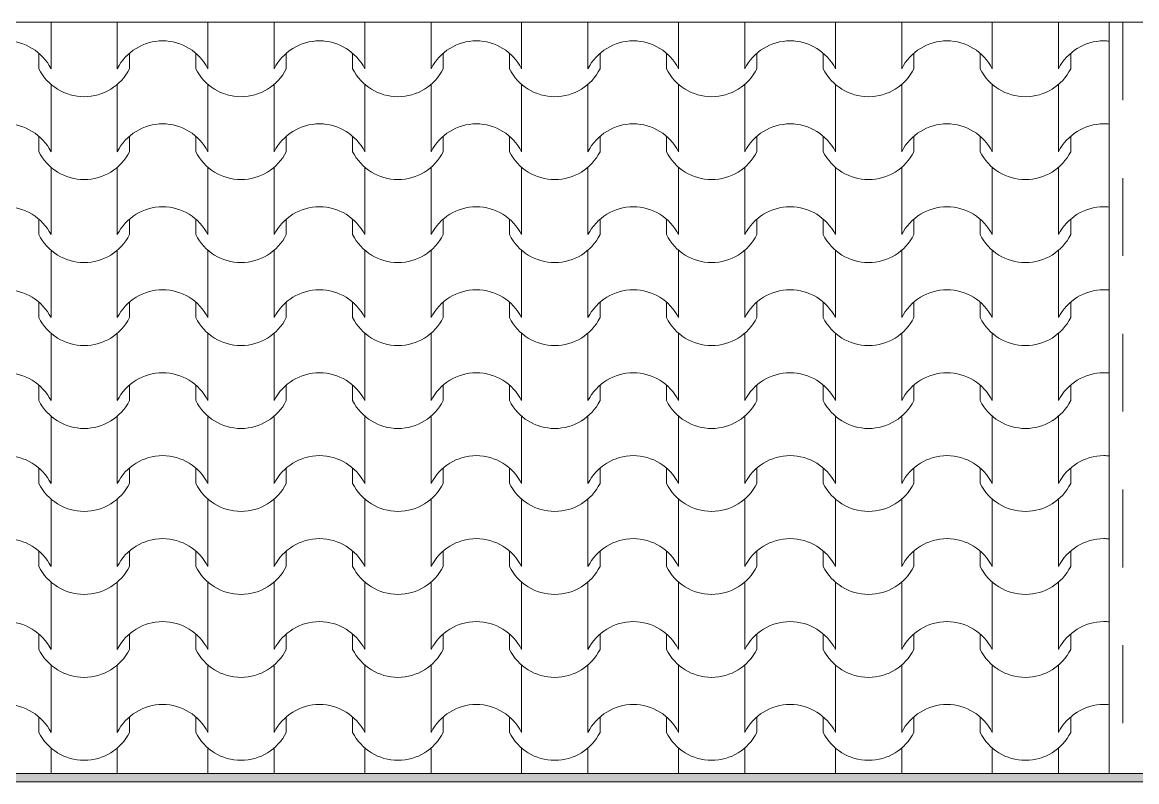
# Model space of a CAD drawing. Header units: feet. Extents: x 2791058 to 2855058, y -67651 to -18651.
# Drawn here: x 2808616 to 2810637, y -46402 to -45025 of the extents above; entities that cross this region are included whole.
import ezdxf

# ---------------------------------------------------------------- set-up
doc = ezdxf.new("R2010")
doc.units = ezdxf.units.FT
doc.header["$MEASUREMENT"] = 0
doc.linetypes.add('Dashed', pattern=[282.222223, 141.111112, -141.111112])
doc.layers.add('Shell - Roof_Pen_No__21', color=7, linetype='Continuous', lineweight=0)
doc.layers.add('Structural - Bearing_Pen_No__1', color=7, linetype='Continuous', lineweight=0)
doc.layers.add('Structural - Bearing_Pen_No__61', color=7, linetype='Continuous', lineweight=0, true_color=0x6a6a6a)
doc.layers.add('Structural - Bearing_Pen_No__62', color=7, linetype='Continuous', lineweight=0, true_color=0xaaaaaa)

# ---------------------------------------------------------------- blocks, each defined once
blk = doc.blocks.new('*X14', base_point=(2247653.8, -76425))
at = {"layer": 'Structural - Bearing_Pen_No__62', "color": 253, "linetype": 'Continuous', "lineweight": 0, "true_color": 0xaaaaaa}
for p, q in [((2808667.8, -45025.3), (2808667.8, -45048.5)), ((2808788, -45025.3), (2808788, -45048.5)), ((2808952.3, -45025.3), (2808952.3, -45048.5)), ((2809072.5, -45025.3), (2809072.5, -45048.5)), ((2809236.7, -45025.3), (2809236.7, -45048.5)), ((2809357, -45025.3), (2809357, -45048.5)), ((2809521.2, -45025.3), (2809521.2, -45048.5)), ((2809641.5, -45025.3), (2809641.5, -45048.5)), ((2809805.7, -45025.3), (2809805.7, -45048.5)), ((2809925.9, -45025.3), (2809925.9, -45048.5)), ((2810090.2, -45025.3), (2810090.2, -45048.5)), ((2810210.4, -45025.3), (2810210.4, -45048.5)), ((2810374.7, -45025.3), (2810374.7, -45048.5)), ((2810494.9, -45025.3), (2810494.9, -45048.5)), ((2808667.8, -45048.5), (2808667.8, -45109.5)), ((2808788, -45048.5), (2808788, -45109.5)), ((2808952.3, -45048.5), (2808952.3, -45109.5)), ((2809072.5, -45048.5), (2809072.5, -45109.5)), ((2809236.7, -45048.5), (2809236.7, -45109.5)), ((2809357, -45048.5), (2809357, -45109.5)), ((2809521.2, -45048.5), (2809521.2, -45109.5)), ((2809641.5, -45048.5), (2809641.5, -45109.5)), ((2809805.7, -45048.5), (2809805.7, -45109.5)), ((2809925.9, -45048.5), (2809925.9, -45109.5)), ((2810090.2, -45048.5), (2810090.2, -45109.5)), ((2810210.4, -45048.5), (2810210.4, -45109.5)), ((2810374.7, -45048.5), (2810374.7, -45109.5)), ((2810494.9, -45048.5), (2810494.9, -45109.5)), ((2808645.8, -45081.4), (2808645.8, -45109.5)), ((2808810, -45081.4), (2808810, -45109.5)), ((2808930.3, -45081.4), (2808930.3, -45109.5)), ((2809094.5, -45081.4), (2809094.5, -45109.5)), ((2809214.7, -45081.4), (2809214.7, -45109.5)), ((2809379, -45081.4), (2809379, -45109.5)), ((2809499.2, -45081.4), (2809499.2, -45109.5)), ((2809663.5, -45081.4), (2809663.5, -45109.5)), ((2809783.7, -45081.4), (2809783.7, -45109.5)), ((2809947.9, -45081.4), (2809947.9, -45109.5)), ((2810068.2, -45081.4), (2810068.2, -45109.5)), ((2810232.4, -45081.4), (2810232.4, -45109.5)), ((2810352.7, -45081.4), (2810352.7, -45109.5)), ((2810516.9, -45081.4), (2810516.9, -45109.5)), ((2808667.8, -45137.9), (2808667.8, -45198.8)), ((2808788, -45137.9), (2808788, -45198.8)), ((2808952.3, -45137.9), (2808952.3, -45198.8)), ((2809072.5, -45137.9), (2809072.5, -45198.8)), ((2809236.7, -45137.9), (2809236.7, -45198.8)), ((2809357, -45137.9), (2809357, -45198.8)), ((2809521.2, -45137.9), (2809521.2, -45198.8)), ((2809641.5, -45137.9), (2809641.5, -45198.8)), ((2809805.7, -45137.9), (2809805.7, -45198.8)), ((2809925.9, -45137.9), (2809925.9, -45198.8)), ((2810090.2, -45137.9), (2810090.2, -45198.8)), ((2810210.4, -45137.9), (2810210.4, -45198.8)), ((2810374.7, -45137.9), (2810374.7, -45198.8)), ((2810494.9, -45137.9), (2810494.9, -45198.8)), ((2808667.8, -45198.8), (2808667.8, -45259.8)), ((2808788, -45198.8), (2808788, -45259.8)), ((2808952.3, -45198.8), (2808952.3, -45259.8)), ((2809072.5, -45198.8), (2809072.5, -45259.8)), ((2809236.7, -45198.8), (2809236.7, -45259.8)), ((2809357, -45198.8), (2809357, -45259.8)), ((2809521.2, -45198.8), (2809521.2, -45259.8)), ((2809641.5, -45198.8), (2809641.5, -45259.8)), ((2809805.7, -45198.8), (2809805.7, -45259.8)), ((2809925.9, -45198.8), (2809925.9, -45259.8)), ((2810090.2, -45198.8), (2810090.2, -45259.8)), ((2810210.4, -45198.8), (2810210.4, -45259.8)), ((2810374.7, -45198.8), (2810374.7, -45259.8)), ((2810494.9, -45198.8), (2810494.9, -45259.8)), ((2808645.8, -45231.8), (2808645.8, -45259.8)), ((2808810, -45231.8), (2808810, -45259.8)), ((2808930.3, -45231.8), (2808930.3, -45259.8)), ((2809094.5, -45231.8), (2809094.5, -45259.8)), ((2809214.7, -45231.8), (2809214.7, -45259.8)), ((2809379, -45231.8), (2809379, -45259.8)), ((2809499.2, -45231.8), (2809499.2, -45259.8)), ((2809663.5, -45231.8), (2809663.5, -45259.8)), ((2809783.7, -45231.8), (2809783.7, -45259.8)), ((2809947.9, -45231.8), (2809947.9, -45259.8)), ((2810068.2, -45231.8), (2810068.2, -45259.8)), ((2810232.4, -45231.8), (2810232.4, -45259.8)), ((2810352.7, -45231.8), (2810352.7, -45259.8)), ((2810516.9, -45231.8), (2810516.9, -45259.8)), ((2808667.8, -45288.2), (2808667.8, -45349.2)), ((2808788, -45288.2), (2808788, -45349.2)), ((2808952.3, -45288.2), (2808952.3, -45349.2)), ((2809072.5, -45288.2), (2809072.5, -45349.2)), ((2809236.7, -45288.2), (2809236.7, -45349.2)), ((2809357, -45288.2), (2809357, -45349.2)), ((2809521.2, -45288.2), (2809521.2, -45349.2)), ((2809641.5, -45288.2), (2809641.5, -45349.2)), ((2809805.7, -45288.2), (2809805.7, -45349.2)), ((2809925.9, -45288.2), (2809925.9, -45349.2)), ((2810090.2, -45288.2), (2810090.2, -45349.2)), ((2810210.4, -45288.2), (2810210.4, -45349.2)), ((2810374.7, -45288.2), (2810374.7, -45349.2)), ((2810494.9, -45288.2), (2810494.9, -45349.2)), ((2808667.8, -45349.2), (2808667.8, -45410.1)), ((2808788, -45349.2), (2808788, -45410.1)), ((2808952.3, -45349.2), (2808952.3, -45410.1)), ((2809072.5, -45349.2), (2809072.5, -45410.1)), ((2809236.7, -45349.2), (2809236.7, -45410.1)), ((2809357, -45349.2), (2809357, -45410.1)), ((2809521.2, -45349.2), (2809521.2, -45410.1)), ((2809641.5, -45349.2), (2809641.5, -45410.1)), ((2809805.7, -45349.2), (2809805.7, -45410.1)), ((2809925.9, -45349.2), (2809925.9, -45410.1)), ((2810090.2, -45349.2), (2810090.2, -45410.1)), ((2810210.4, -45349.2), (2810210.4, -45410.1)), ((2810374.7, -45349.2), (2810374.7, -45410.1)), ((2810494.9, -45349.2), (2810494.9, -45410.1)), ((2808645.8, -45382.1), (2808645.8, -45410.1)), ((2808810, -45382.1), (2808810, -45410.1)), ((2808930.3, -45382.1), (2808930.3, -45410.1)), ((2809094.5, -45382.1), (2809094.5, -45410.1)), ((2809214.7, -45382.1), (2809214.7, -45410.1)), ((2809379, -45382.1), (2809379, -45410.1)), ((2809499.2, -45382.1), (2809499.2, -45410.1)), ((2809663.5, -45382.1), (2809663.5, -45410.1)), ((2809783.7, -45382.1), (2809783.7, -45410.1)), ((2809947.9, -45382.1), (2809947.9, -45410.1)), ((2810068.2, -45382.1), (2810068.2, -45410.1)), ((2810232.4, -45382.1), (2810232.4, -45410.1)), ((2810352.7, -45382.1), (2810352.7, -45410.1)), ((2810516.9, -45382.1), (2810516.9, -45410.1)), ((2808667.8, -45438.5), (2808667.8, -45499.5)), ((2808788, -45438.5), (2808788, -45499.5)), ((2808952.3, -45438.5), (2808952.3, -45499.5)), ((2809072.5, -45438.5), (2809072.5, -45499.5)), ((2809236.7, -45438.5), (2809236.7, -45499.5)), ((2809357, -45438.5), (2809357, -45499.5)), ((2809521.2, -45438.5), (2809521.2, -45499.5)), ((2809641.5, -45438.5), (2809641.5, -45499.5)), ((2809805.7, -45438.5), (2809805.7, -45499.5)), ((2809925.9, -45438.5), (2809925.9, -45499.5)), ((2810090.2, -45438.5), (2810090.2, -45499.5)), ((2810210.4, -45438.5), (2810210.4, -45499.5)), ((2810374.7, -45438.5), (2810374.7, -45499.5)), ((2810494.9, -45438.5), (2810494.9, -45499.5)), ((2808667.8, -45499.5), (2808667.8, -45560.5)), ((2808788, -45499.5), (2808788, -45560.5)), ((2808952.3, -45499.5), (2808952.3, -45560.5)), ((2809072.5, -45499.5), (2809072.5, -45560.5)), ((2809236.7, -45499.5), (2809236.7, -45560.5)), ((2809357, -45499.5), (2809357, -45560.5)), ((2809521.2, -45499.5), (2809521.2, -45560.5)), ((2809641.5, -45499.5), (2809641.5, -45560.5)), ((2809805.7, -45499.5), (2809805.7, -45560.5)), ((2809925.9, -45499.5), (2809925.9, -45560.5)), ((2810090.2, -45499.5), (2810090.2, -45560.5)), ((2810210.4, -45499.5), (2810210.4, -45560.5)), ((2810374.7, -45499.5), (2810374.7, -45560.5)), ((2810494.9, -45499.5), (2810494.9, -45560.5)), ((2808645.8, -45532.5), (2808645.8, -45560.5)), ((2808810, -45532.5), (2808810, -45560.5)), ((2808930.3, -45532.5), (2808930.3, -45560.5)), ((2809094.5, -45532.5), (2809094.5, -45560.5)), ((2809214.7, -45532.5), (2809214.7, -45560.5)), ((2809379, -45532.5), (2809379, -45560.5)), ((2809499.2, -45532.5), (2809499.2, -45560.5)), ((2809663.5, -45532.5), (2809663.5, -45560.5)), ((2809783.7, -45532.5), (2809783.7, -45560.5)), ((2809947.9, -45532.5), (2809947.9, -45560.5)), ((2810068.2, -45532.5), (2810068.2, -45560.5)), ((2810232.4, -45532.5), (2810232.4, -45560.5)), ((2810352.7, -45532.5), (2810352.7, -45560.5)), ((2810516.9, -45532.5), (2810516.9, -45560.5)), ((2808667.8, -45588.9), (2808667.8, -45649.9)), ((2808788, -45588.9), (2808788, -45649.9)), ((2808952.3, -45588.9), (2808952.3, -45649.9)), ((2809072.5, -45588.9), (2809072.5, -45649.9)), ((2809236.7, -45588.9), (2809236.7, -45649.9)), ((2809357, -45588.9), (2809357, -45649.9)), ((2809521.2, -45588.9), (2809521.2, -45649.9)), ((2809641.5, -45588.9), (2809641.5, -45649.9)), ((2809805.7, -45588.9), (2809805.7, -45649.9)), ((2809925.9, -45588.9), (2809925.9, -45649.9)), ((2810090.2, -45588.9), (2810090.2, -45649.9)), ((2810210.4, -45588.9), (2810210.4, -45649.9)), ((2810374.7, -45588.9), (2810374.7, -45649.9)), ((2810494.9, -45588.9), (2810494.9, -45649.9)), ((2808667.8, -45649.9), (2808667.8, -45710.8)), ((2808788, -45649.9), (2808788, -45710.8)), ((2808952.3, -45649.9), (2808952.3, -45710.8)), ((2809072.5, -45649.9), (2809072.5, -45710.8)), ((2809236.7, -45649.9), (2809236.7, -45710.8)), ((2809357, -45649.9), (2809357, -45710.8)), ((2809521.2, -45649.9), (2809521.2, -45710.8)), ((2809641.5, -45649.9), (2809641.5, -45710.8)), ((2809805.7, -45649.9), (2809805.7, -45710.8)), ((2809925.9, -45649.9), (2809925.9, -45710.8)), ((2810090.2, -45649.9), (2810090.2, -45710.8)), ((2810210.4, -45649.9), (2810210.4, -45710.8)), ((2810374.7, -45649.9), (2810374.7, -45710.8)), ((2810494.9, -45649.9), (2810494.9, -45710.8)), ((2808645.8, -45682.8), (2808645.8, -45710.8)), ((2808810, -45682.8), (2808810, -45710.8)), ((2808930.3, -45682.8), (2808930.3, -45710.8)), ((2809094.5, -45682.8), (2809094.5, -45710.8)), ((2809214.7, -45682.8), (2809214.7, -45710.8)), ((2809379, -45682.8), (2809379, -45710.8)), ((2809499.2, -45682.8), (2809499.2, -45710.8)), ((2809663.5, -45682.8), (2809663.5, -45710.8)), ((2809783.7, -45682.8), (2809783.7, -45710.8)), ((2809947.9, -45682.8), (2809947.9, -45710.8)), ((2810068.2, -45682.8), (2810068.2, -45710.8)), ((2810232.4, -45682.8), (2810232.4, -45710.8)), ((2810352.7, -45682.8), (2810352.7, -45710.8)), ((2810516.9, -45682.8), (2810516.9, -45710.8)), ((2808667.8, -45739.2), (2808667.8, -45800.2)), ((2808788, -45739.2), (2808788, -45800.2)), ((2808952.3, -45739.2), (2808952.3, -45800.2)), ((2809072.5, -45739.2), (2809072.5, -45800.2)), ((2809236.7, -45739.2), (2809236.7, -45800.2)), ((2809357, -45739.2), (2809357, -45800.2)), ((2809521.2, -45739.2), (2809521.2, -45800.2)), ((2809641.5, -45739.2), (2809641.5, -45800.2)), ((2809805.7, -45739.2), (2809805.7, -45800.2)), ((2809925.9, -45739.2), (2809925.9, -45800.2)), ((2810090.2, -45739.2), (2810090.2, -45800.2)), ((2810210.4, -45739.2), (2810210.4, -45800.2)), ((2810374.7, -45739.2), (2810374.7, -45800.2)), ((2810494.9, -45739.2), (2810494.9, -45800.2)), ((2808667.8, -45800.2), (2808667.8, -45861.2)), ((2808788, -45800.2), (2808788, -45861.2)), ((2808952.3, -45800.2), (2808952.3, -45861.2)), ((2809072.5, -45800.2), (2809072.5, -45861.2)), ((2809236.7, -45800.2), (2809236.7, -45861.2)), ((2809357, -45800.2), (2809357, -45861.2)), ((2809521.2, -45800.2), (2809521.2, -45861.2)), ((2809641.5, -45800.2), (2809641.5, -45861.2)), ((2809805.7, -45800.2), (2809805.7, -45861.2)), ((2809925.9, -45800.2), (2809925.9, -45861.2)), ((2810090.2, -45800.2), (2810090.2, -45861.2)), ((2810210.4, -45800.2), (2810210.4, -45861.2)), ((2810374.7, -45800.2), (2810374.7, -45861.2)), ((2810494.9, -45800.2), (2810494.9, -45861.2)), ((2808645.8, -45833.1), (2808645.8, -45861.2)), ((2808810, -45833.1), (2808810, -45861.2)), ((2808930.3, -45833.1), (2808930.3, -45861.2)), ((2809094.5, -45833.1), (2809094.5, -45861.2)), ((2809214.7, -45833.1), (2809214.7, -45861.2)), ((2809379, -45833.1), (2809379, -45861.2)), ((2809499.2, -45833.1), (2809499.2, -45861.2)), ((2809663.5, -45833.1), (2809663.5, -45861.2)), ((2809783.7, -45833.1), (2809783.7, -45861.2)), ((2809947.9, -45833.1), (2809947.9, -45861.2)), ((2810068.2, -45833.1), (2810068.2, -45861.2)), ((2810232.4, -45833.1), (2810232.4, -45861.2)), ((2810352.7, -45833.1), (2810352.7, -45861.2)), ((2810516.9, -45833.1), (2810516.9, -45861.2)), ((2808667.8, -45889.6), (2808667.8, -45950.5)), ((2808788, -45889.6), (2808788, -45950.5)), ((2808952.3, -45889.6), (2808952.3, -45950.5)), ((2809072.5, -45889.6), (2809072.5, -45950.5)), ((2809236.7, -45889.6), (2809236.7, -45950.5)), ((2809357, -45889.6), (2809357, -45950.5)), ((2809521.2, -45889.6), (2809521.2, -45950.5)), ((2809641.5, -45889.6), (2809641.5, -45950.5)), ((2809805.7, -45889.6), (2809805.7, -45950.5)), ((2809925.9, -45889.6), (2809925.9, -45950.5)), ((2810090.2, -45889.6), (2810090.2, -45950.5)), ((2810210.4, -45889.6), (2810210.4, -45950.5)), ((2810374.7, -45889.6), (2810374.7, -45950.5)), ((2810494.9, -45889.6), (2810494.9, -45950.5)), ((2808667.8, -45950.5), (2808667.8, -46011.5)), ((2808788, -45950.5), (2808788, -46011.5)), ((2808952.3, -45950.5), (2808952.3, -46011.5)), ((2809072.5, -45950.5), (2809072.5, -46011.5)), ((2809236.7, -45950.5), (2809236.7, -46011.5)), ((2809357, -45950.5), (2809357, -46011.5)), ((2809521.2, -45950.5), (2809521.2, -46011.5)), ((2809641.5, -45950.5), (2809641.5, -46011.5)), ((2809805.7, -45950.5), (2809805.7, -46011.5)), ((2809925.9, -45950.5), (2809925.9, -46011.5)), ((2810090.2, -45950.5), (2810090.2, -46011.5)), ((2810210.4, -45950.5), (2810210.4, -46011.5)), ((2810374.7, -45950.5), (2810374.7, -46011.5)), ((2810494.9, -45950.5), (2810494.9, -46011.5)), ((2808645.8, -45983.5), (2808645.8, -46011.5)), ((2808810, -45983.5), (2808810, -46011.5)), ((2808930.3, -45983.5), (2808930.3, -46011.5)), ((2809094.5, -45983.5), (2809094.5, -46011.5)), ((2809214.7, -45983.5), (2809214.7, -46011.5)), ((2809379, -45983.5), (2809379, -46011.5)), ((2809499.2, -45983.5), (2809499.2, -46011.5)), ((2809663.5, -45983.5), (2809663.5, -46011.5)), ((2809783.7, -45983.5), (2809783.7, -46011.5)), ((2809947.9, -45983.5), (2809947.9, -46011.5)), ((2810068.2, -45983.5), (2810068.2, -46011.5)), ((2810232.4, -45983.5), (2810232.4, -46011.5)), ((2810352.7, -45983.5), (2810352.7, -46011.5)), ((2810516.9, -45983.5), (2810516.9, -46011.5)), ((2808667.8, -46039.9), (2808667.8, -46100.9)), ((2808788, -46039.9), (2808788, -46100.9)), ((2808952.3, -46039.9), (2808952.3, -46100.9)), ((2809072.5, -46039.9), (2809072.5, -46100.9)), ((2809236.7, -46039.9), (2809236.7, -46100.9)), ((2809357, -46039.9), (2809357, -46100.9)), ((2809521.2, -46039.9), (2809521.2, -46100.9)), ((2809641.5, -46039.9), (2809641.5, -46100.9)), ((2809805.7, -46039.9), (2809805.7, -46100.9)), ((2809925.9, -46039.9), (2809925.9, -46100.9)), ((2810090.2, -46039.9), (2810090.2, -46100.9)), ((2810210.4, -46039.9), (2810210.4, -46100.9)), ((2810374.7, -46039.9), (2810374.7, -46100.9)), ((2810494.9, -46039.9), (2810494.9, -46100.9)), ((2808667.8, -46100.9), (2808667.8, -46161.8)), ((2808788, -46100.9), (2808788, -46161.8)), ((2808952.3, -46100.9), (2808952.3, -46161.8)), ((2809072.5, -46100.9), (2809072.5, -46161.8)), ((2809236.7, -46100.9), (2809236.7, -46161.8)), ((2809357, -46100.9), (2809357, -46161.8)), ((2809521.2, -46100.9), (2809521.2, -46161.8)), ((2809641.5, -46100.9), (2809641.5, -46161.8)), ((2809805.7, -46100.9), (2809805.7, -46161.8)), ((2809925.9, -46100.9), (2809925.9, -46161.8)), ((2810090.2, -46100.9), (2810090.2, -46161.8)), ((2810210.4, -46100.9), (2810210.4, -46161.8)), ((2810374.7, -46100.9), (2810374.7, -46161.8)), ((2810494.9, -46100.9), (2810494.9, -46161.8)), ((2808645.8, -46133.8), (2808645.8, -46161.8)), ((2808810, -46133.8), (2808810, -46161.8)), ((2808930.3, -46133.8), (2808930.3, -46161.8)), ((2809094.5, -46133.8), (2809094.5, -46161.8)), ((2809214.7, -46133.8), (2809214.7, -46161.8)), ((2809379, -46133.8), (2809379, -46161.8)), ((2809499.2, -46133.8), (2809499.2, -46161.8)), ((2809663.5, -46133.8), (2809663.5, -46161.8)), ((2809783.7, -46133.8), (2809783.7, -46161.8)), ((2809947.9, -46133.8), (2809947.9, -46161.8)), ((2810068.2, -46133.8), (2810068.2, -46161.8)), ((2810232.4, -46133.8), (2810232.4, -46161.8)), ((2810352.7, -46133.8), (2810352.7, -46161.8)), ((2810516.9, -46133.8), (2810516.9, -46161.8)), ((2808667.8, -46190.2), (2808667.8, -46251.2)), ((2808788, -46190.2), (2808788, -46251.2)), ((2808952.3, -46190.2), (2808952.3, -46251.2)), ((2809072.5, -46190.2), (2809072.5, -46251.2)), ((2809236.7, -46190.2), (2809236.7, -46251.2)), ((2809357, -46190.2), (2809357, -46251.2)), ((2809521.2, -46190.2), (2809521.2, -46251.2)), ((2809641.5, -46190.2), (2809641.5, -46251.2)), ((2809805.7, -46190.2), (2809805.7, -46251.2)), ((2809925.9, -46190.2), (2809925.9, -46251.2)), ((2810090.2, -46190.2), (2810090.2, -46251.2)), ((2810210.4, -46190.2), (2810210.4, -46251.2)), ((2810374.7, -46190.2), (2810374.7, -46251.2)), ((2810494.9, -46190.2), (2810494.9, -46251.2)), ((2808667.8, -46251.2), (2808667.8, -46312.2)), ((2808788, -46251.2), (2808788, -46312.2)), ((2808952.3, -46251.2), (2808952.3, -46312.2)), ((2809072.5, -46251.2), (2809072.5, -46312.2)), ((2809236.7, -46251.2), (2809236.7, -46312.2)), ((2809357, -46251.2), (2809357, -46312.2)), ((2809521.2, -46251.2), (2809521.2, -46312.2)), ((2809641.5, -46251.2), (2809641.5, -46312.2)), ((2809805.7, -46251.2), (2809805.7, -46312.2)), ((2809925.9, -46251.2), (2809925.9, -46312.2)), ((2810090.2, -46251.2), (2810090.2, -46312.2)), ((2810210.4, -46251.2), (2810210.4, -46312.2)), ((2810374.7, -46251.2), (2810374.7, -46312.2)), ((2810494.9, -46251.2), (2810494.9, -46312.2)), ((2808645.8, -46284.1), (2808645.8, -46312.2)), ((2808810, -46284.1), (2808810, -46312.2)), ((2808930.3, -46284.1), (2808930.3, -46312.2)), ((2809094.5, -46284.1), (2809094.5, -46312.2)), ((2809214.7, -46284.1), (2809214.7, -46312.2)), ((2809379, -46284.1), (2809379, -46312.2)), ((2809499.2, -46284.1), (2809499.2, -46312.2)), ((2809663.5, -46284.1), (2809663.5, -46312.2)), ((2809783.7, -46284.1), (2809783.7, -46312.2)), ((2809947.9, -46284.1), (2809947.9, -46312.2)), ((2810068.2, -46284.1), (2810068.2, -46312.2)), ((2810232.4, -46284.1), (2810232.4, -46312.2)), ((2810352.7, -46284.1), (2810352.7, -46312.2)), ((2810516.9, -46284.1), (2810516.9, -46312.2)), ((2808667.8, -46340.6), (2808667.8, -46386.5)), ((2808788, -46340.6), (2808788, -46386.5)), ((2808952.3, -46340.6), (2808952.3, -46386.5)), ((2809072.5, -46340.6), (2809072.5, -46386.5)), ((2809236.7, -46340.6), (2809236.7, -46386.5)), ((2809357, -46340.6), (2809357, -46386.5)), ((2809521.2, -46340.6), (2809521.2, -46386.5)), ((2809641.5, -46340.6), (2809641.5, -46386.5)), ((2809805.7, -46340.6), (2809805.7, -46386.5)), ((2809925.9, -46340.6), (2809925.9, -46386.5)), ((2810090.2, -46340.6), (2810090.2, -46386.5)), ((2810210.4, -46340.6), (2810210.4, -46386.5)), ((2810374.7, -46340.6), (2810374.7, -46386.5)), ((2810494.9, -46340.6), (2810494.9, -46386.5))]:
    blk.add_line(p, q, dxfattribs=at)
for centre, radius, start, end in [((2808585.4, -45151.4), 92.5, 26.9885, 89.8295), ((2808870.4, -45151.4), 92.5, 90.1705, 153.0115), ((2808869.9, -45151.4), 92.5, 26.9885, 89.8295), ((2809154.9, -45151.4), 92.5, 90.1705, 153.0115), ((2809154.3, -45151.4), 92.5, 26.9885, 89.8295), ((2809439.4, -45151.4), 92.5, 90.1705, 153.0115), ((2809438.8, -45151.4), 92.5, 26.9885, 89.8295), ((2809723.9, -45151.4), 92.5, 90.1705, 153.0115), ((2809723.3, -45151.4), 92.5, 26.9885, 89.8295), ((2810008.3, -45151.4), 92.5, 90.1705, 153.0115), ((2810007.8, -45151.4), 92.5, 26.9885, 89.8295), ((2810292.8, -45151.4), 92.5, 90.1705, 153.0115), ((2810292.3, -45151.4), 92.5, 26.9885, 89.8295), ((2810577.3, -45151.4), 92.5, 90.1705, 153.0115), ((2810576.7, -45151.4), 92.5, 83.8943, 89.8295), ((2808727.9, -45068.2), 91.9, 206.7044, 333.2956), ((2809012.4, -45068.2), 91.9, 206.7044, 333.2956), ((2809296.9, -45068.2), 91.9, 206.7044, 333.2956), ((2809581.3, -45068.2), 91.9, 206.7044, 333.2956), ((2809865.8, -45068.2), 91.9, 206.7044, 333.2956), ((2810150.3, -45068.2), 91.9, 206.7044, 333.2956), ((2810434.8, -45068.2), 91.9, 206.7044, 333.2956), ((2808585.4, -45301.8), 92.5, 26.9885, 89.8295), ((2808870.4, -45301.8), 92.5, 90.1705, 153.0115), ((2808869.9, -45301.8), 92.5, 26.9885, 89.8295), ((2809154.9, -45301.8), 92.5, 90.1705, 153.0115), ((2809154.3, -45301.8), 92.5, 26.9885, 89.8295), ((2809439.4, -45301.8), 92.5, 90.1705, 153.0115), ((2809438.8, -45301.8), 92.5, 26.9885, 89.8295), ((2809723.9, -45301.8), 92.5, 90.1705, 153.0115), ((2809723.3, -45301.8), 92.5, 26.9885, 89.8295), ((2810008.3, -45301.8), 92.5, 90.1705, 153.0115), ((2810007.8, -45301.8), 92.5, 26.9885, 89.8295), ((2810292.8, -45301.8), 92.5, 90.1705, 153.0115), ((2810292.3, -45301.8), 92.5, 26.9885, 89.8295), ((2810577.3, -45301.8), 92.5, 90.1705, 153.0115), ((2810576.7, -45301.8), 92.5, 83.8943, 89.8295), ((2808727.9, -45218.5), 91.9, 206.7044, 333.2956), ((2809012.4, -45218.5), 91.9, 206.7044, 333.2956), ((2809296.9, -45218.5), 91.9, 206.7044, 333.2956), ((2809581.3, -45218.5), 91.9, 206.7044, 333.2956), ((2809865.8, -45218.5), 91.9, 206.7044, 333.2956), ((2810150.3, -45218.5), 91.9, 206.7044, 333.2956), ((2810434.8, -45218.5), 91.9, 206.7044, 333.2956), ((2808585.4, -45452.1), 92.5, 26.9885, 89.8295), ((2808870.4, -45452.1), 92.5, 90.1705, 153.0115), ((2808869.9, -45452.1), 92.5, 26.9885, 89.8295), ((2809154.9, -45452.1), 92.5, 90.1705, 153.0115), ((2809154.3, -45452.1), 92.5, 26.9885, 89.8295), ((2809439.4, -45452.1), 92.5, 90.1705, 153.0115), ((2809438.8, -45452.1), 92.5, 26.9885, 89.8295), ((2809723.9, -45452.1), 92.5, 90.1705, 153.0115), ((2809723.3, -45452.1), 92.5, 26.9885, 89.8295), ((2810008.3, -45452.1), 92.5, 90.1705, 153.0115), ((2810007.8, -45452.1), 92.5, 26.9885, 89.8295), ((2810292.8, -45452.1), 92.5, 90.1705, 153.0115), ((2810292.3, -45452.1), 92.5, 26.9885, 89.8295), ((2810577.3, -45452.1), 92.5, 90.1705, 153.0115), ((2810576.7, -45452.1), 92.5, 83.8943, 89.8295), ((2808727.9, -45368.8), 91.9, 206.7044, 333.2956), ((2809012.4, -45368.8), 91.9, 206.7044, 333.2956), ((2809296.9, -45368.8), 91.9, 206.7044, 333.2956), ((2809581.3, -45368.8), 91.9, 206.7044, 333.2956), ((2809865.8, -45368.8), 91.9, 206.7044, 333.2956), ((2810150.3, -45368.8), 91.9, 206.7044, 333.2956), ((2810434.8, -45368.8), 91.9, 206.7044, 333.2956), ((2808585.4, -45602.4), 92.5, 26.9885, 89.8295), ((2808870.4, -45602.4), 92.5, 90.1705, 153.0115), ((2808869.9, -45602.4), 92.5, 26.9885, 89.8295), ((2809154.9, -45602.4), 92.5, 90.1705, 153.0115), ((2809154.3, -45602.4), 92.5, 26.9885, 89.8295), ((2809439.4, -45602.4), 92.5, 90.1705, 153.0115), ((2809438.8, -45602.4), 92.5, 26.9885, 89.8295), ((2809723.9, -45602.4), 92.5, 90.1705, 153.0115), ((2809723.3, -45602.4), 92.5, 26.9885, 89.8295), ((2810008.3, -45602.4), 92.5, 90.1705, 153.0115), ((2810007.8, -45602.4), 92.5, 26.9885, 89.8295), ((2810292.8, -45602.4), 92.5, 90.1705, 153.0115), ((2810292.3, -45602.4), 92.5, 26.9885, 89.8295), ((2810577.3, -45602.4), 92.5, 90.1705, 153.0115), ((2810576.7, -45602.4), 92.5, 83.8943, 89.8295), ((2808727.9, -45519.2), 91.9, 206.7044, 333.2956), ((2809012.4, -45519.2), 91.9, 206.7044, 333.2956), ((2809296.9, -45519.2), 91.9, 206.7044, 333.2956), ((2809581.3, -45519.2), 91.9, 206.7044, 333.2956), ((2809865.8, -45519.2), 91.9, 206.7044, 333.2956), ((2810150.3, -45519.2), 91.9, 206.7044, 333.2956), ((2810434.8, -45519.2), 91.9, 206.7044, 333.2956), ((2808585.4, -45752.8), 92.5, 26.9885, 89.8295), ((2808870.4, -45752.8), 92.5, 90.1705, 153.0115), ((2808869.9, -45752.8), 92.5, 26.9885, 89.8295), ((2809154.9, -45752.8), 92.5, 90.1705, 153.0115), ((2809154.3, -45752.8), 92.5, 26.9885, 89.8295), ((2809439.4, -45752.8), 92.5, 90.1705, 153.0115), ((2809438.8, -45752.8), 92.5, 26.9885, 89.8295), ((2809723.9, -45752.8), 92.5, 90.1705, 153.0115), ((2809723.3, -45752.8), 92.5, 26.9885, 89.8295), ((2810008.3, -45752.8), 92.5, 90.1705, 153.0115), ((2810007.8, -45752.8), 92.5, 26.9885, 89.8295), ((2810292.8, -45752.8), 92.5, 90.1705, 153.0115), ((2810292.3, -45752.8), 92.5, 26.9885, 89.8295), ((2810577.3, -45752.8), 92.5, 90.1705, 153.0115), ((2810576.7, -45752.8), 92.5, 83.8943, 89.8295), ((2808727.9, -45669.5), 91.9, 206.7044, 333.2956), ((2809012.4, -45669.5), 91.9, 206.7044, 333.2956), ((2809296.9, -45669.5), 91.9, 206.7044, 333.2956), ((2809581.3, -45669.5), 91.9, 206.7044, 333.2956), ((2809865.8, -45669.5), 91.9, 206.7044, 333.2956), ((2810150.3, -45669.5), 91.9, 206.7044, 333.2956), ((2810434.8, -45669.5), 91.9, 206.7044, 333.2956), ((2808585.4, -45903.1), 92.5, 26.9885, 89.8295), ((2808870.4, -45903.1), 92.5, 90.1705, 153.0115), ((2808869.9, -45903.1), 92.5, 26.9885, 89.8295), ((2809154.9, -45903.1), 92.5, 90.1705, 153.0115), ((2809154.3, -45903.1), 92.5, 26.9885, 89.8295), ((2809439.4, -45903.1), 92.5, 90.1705, 153.0115), ((2809438.8, -45903.1), 92.5, 26.9885, 89.8295), ((2809723.9, -45903.1), 92.5, 90.1705, 153.0115), ((2809723.3, -45903.1), 92.5, 26.9885, 89.8295), ((2810008.3, -45903.1), 92.5, 90.1705, 153.0115), ((2810007.8, -45903.1), 92.5, 26.9885, 89.8295), ((2810292.8, -45903.1), 92.5, 90.1705, 153.0115), ((2810292.3, -45903.1), 92.5, 26.9885, 89.8295), ((2810577.3, -45903.1), 92.5, 90.1705, 153.0115), ((2810576.7, -45903.1), 92.5, 83.8943, 89.8295), ((2808727.9, -45819.8), 91.9, 206.7044, 333.2956), ((2809012.4, -45819.8), 91.9, 206.7044, 333.2956), ((2809296.9, -45819.8), 91.9, 206.7044, 333.2956), ((2809581.3, -45819.8), 91.9, 206.7044, 333.2956), ((2809865.8, -45819.8), 91.9, 206.7044, 333.2956), ((2810150.3, -45819.8), 91.9, 206.7044, 333.2956), ((2810434.8, -45819.8), 91.9, 206.7044, 333.2956), ((2808585.4, -46053.5), 92.5, 26.9885, 89.8295), ((2808870.4, -46053.5), 92.5, 90.1705, 153.0115), ((2808869.9, -46053.5), 92.5, 26.9885, 89.8295), ((2809154.9, -46053.5), 92.5, 90.1705, 153.0115), ((2809154.3, -46053.5), 92.5, 26.9885, 89.8295), ((2809439.4, -46053.5), 92.5, 90.1705, 153.0115), ((2809438.8, -46053.5), 92.5, 26.9885, 89.8295), ((2809723.9, -46053.5), 92.5, 90.1705, 153.0115), ((2809723.3, -46053.5), 92.5, 26.9885, 89.8295), ((2810008.3, -46053.5), 92.5, 90.1705, 153.0115), ((2810007.8, -46053.5), 92.5, 26.9885, 89.8295), ((2810292.8, -46053.5), 92.5, 90.1705, 153.0115), ((2810292.3, -46053.5), 92.5, 26.9885, 89.8295), ((2810577.3, -46053.5), 92.5, 90.1705, 153.0115), ((2810576.7, -46053.5), 92.5, 83.8943, 89.8295), ((2808727.9, -45970.2), 91.9, 206.7044, 333.2956), ((2809012.4, -45970.2), 91.9, 206.7044, 333.2956), ((2809296.9, -45970.2), 91.9, 206.7044, 333.2956), ((2809581.3, -45970.2), 91.9, 206.7044, 333.2956), ((2809865.8, -45970.2), 91.9, 206.7044, 333.2956), ((2810150.3, -45970.2), 91.9, 206.7044, 333.2956), ((2810434.8, -45970.2), 91.9, 206.7044, 333.2956), ((2808585.4, -46203.8), 92.5, 26.9885, 89.8295), ((2808870.4, -46203.8), 92.5, 90.1705, 153.0115), ((2808869.9, -46203.8), 92.5, 26.9885, 89.8295), ((2809154.9, -46203.8), 92.5, 90.1705, 153.0115), ((2809154.3, -46203.8), 92.5, 26.9885, 89.8295), ((2809439.4, -46203.8), 92.5, 90.1705, 153.0115), ((2809438.8, -46203.8), 92.5, 26.9885, 89.8295), ((2809723.9, -46203.8), 92.5, 90.1705, 153.0115), ((2809723.3, -46203.8), 92.5, 26.9885, 89.8295), ((2810008.3, -46203.8), 92.5, 90.1705, 153.0115), ((2810007.8, -46203.8), 92.5, 26.9885, 89.8295), ((2810292.8, -46203.8), 92.5, 90.1705, 153.0115), ((2810292.3, -46203.8), 92.5, 26.9885, 89.8295), ((2810577.3, -46203.8), 92.5, 90.1705, 153.0115), ((2810576.7, -46203.8), 92.5, 83.8943, 89.8295), ((2808727.9, -46120.5), 91.9, 206.7044, 333.2956), ((2809012.4, -46120.5), 91.9, 206.7044, 333.2956), ((2809296.9, -46120.5), 91.9, 206.7044, 333.2956), ((2809581.3, -46120.5), 91.9, 206.7044, 333.2956), ((2809865.8, -46120.5), 91.9, 206.7044, 333.2956), ((2810150.3, -46120.5), 91.9, 206.7044, 333.2956), ((2810434.8, -46120.5), 91.9, 206.7044, 333.2956), ((2808585.4, -46354.1), 92.5, 26.9885, 89.8295), ((2808870.4, -46354.1), 92.5, 90.1705, 153.0115), ((2808869.9, -46354.1), 92.5, 26.9885, 89.8295), ((2809154.9, -46354.1), 92.5, 90.1705, 153.0115), ((2809154.3, -46354.1), 92.5, 26.9885, 89.8295), ((2809439.4, -46354.1), 92.5, 90.1705, 153.0115), ((2809438.8, -46354.1), 92.5, 26.9885, 89.8295), ((2809723.9, -46354.1), 92.5, 90.1705, 153.0115), ((2809723.3, -46354.1), 92.5, 26.9885, 89.8295), ((2810008.3, -46354.1), 92.5, 90.1705, 153.0115), ((2810007.8, -46354.1), 92.5, 26.9885, 89.8295), ((2810292.8, -46354.1), 92.5, 90.1705, 153.0115), ((2810292.3, -46354.1), 92.5, 26.9885, 89.8295), ((2810577.3, -46354.1), 92.5, 90.1705, 153.0115), ((2810576.7, -46354.1), 92.5, 83.8943, 89.8295), ((2808727.9, -46270.9), 91.9, 206.7044, 333.2956), ((2809012.4, -46270.9), 91.9, 206.7044, 333.2956), ((2809296.9, -46270.9), 91.9, 206.7044, 333.2956), ((2809581.3, -46270.9), 91.9, 206.7044, 333.2956), ((2809865.8, -46270.9), 91.9, 206.7044, 333.2956), ((2810150.3, -46270.9), 91.9, 206.7044, 333.2956), ((2810434.8, -46270.9), 91.9, 206.7044, 333.2956)]:
    blk.add_arc(centre, radius, start, end, dxfattribs=at)
blk = doc.blocks.new('Fill_7', base_point=(2247653.8, -74225))
at = {"layer": 'Structural - Bearing_Pen_No__1', "color": 7, "linetype": 'Continuous', "lineweight": 0}
for p, q in [((2810586.6, -45025.3), (2805961.6, -45025.3)), ((2810586.6, -46386.5), (2810586.6, -45025.3)), ((2802636.6, -46386.5), (2810586.6, -46386.5))]:
    blk.add_line(p, q, dxfattribs=at)
at = {"layer": 'Structural - Bearing_Pen_No__62', "color": 253, "linetype": 'Continuous', "lineweight": 0, "true_color": 0xaaaaaa}
blk.add_blockref('*X14', (2247653.8, -76425), dxfattribs=at)

msp = doc.modelspace()

# ---------------------------------------------------------------- hatches: boundary and pattern name
at = {"layer": 'Structural - Bearing_Pen_No__61', "linetype": 'Continuous', "lineweight": 0, "true_color": 0x6a6a6a}
msp.add_hatch(color=251, dxfattribs=at).paths.add_polyline_path([(2810736.6, -46401.5), (2810736.6, -46386.5), (2810586.6, -46386.5), (2802636.6, -46386.5), (2802486.6, -46386.5), (2802486.6, -46401.5), (2802511.6, -46401.5), (2810311.6, -46401.5)])

# ---------------------------------------------------------------- linework, layer by layer
at = {"layer": 'Shell - Roof_Pen_No__21', "color": 7, "linetype": 'Continuous', "lineweight": 0}
for p, q in [((2810736.6, -45025.3), (2805961.6, -45025.3)), ((2810586.6, -45025.3), (2810586.6, -46386.5)), ((2818536.6, -46386.5), (2810286.6, -46386.5)), ((2810311.6, -46401.5), (2802486.6, -46401.5)), ((2802511.6, -46401.5), (2810711.6, -46401.5)), ((2818536.6, -46401.5), (2810311.6, -46401.5))]:
    msp.add_line(p, q, dxfattribs=at)
at = {"layer": 'Shell - Roof_Pen_No__21', "color": 7, "linetype": 'Dashed', "lineweight": 0}
msp.add_line((2810611.6, -45025.3), (2810611.6, -46386.5), dxfattribs=at)
at = {"layer": 'Structural - Bearing_Pen_No__61', "color": 251, "linetype": 'Continuous', "lineweight": 0, "true_color": 0x6a6a6a, "flags": 128}
msp.add_lwpolyline([(2810736.6, -46401.5), (2810736.6, -46386.5), (2810586.6, -46386.5), (2802636.6, -46386.5), (2802486.6, -46386.5), (2802486.6, -46401.5), (2802511.6, -46401.5), (2810311.6, -46401.5)], close=True, dxfattribs=at)

# ---------------------------------------------------------------- block references
at = {"layer": 'Structural - Bearing_Pen_No__62', "color": 253, "linetype": 'Continuous', "lineweight": 0, "true_color": 0xaaaaaa}
msp.add_blockref('Fill_7', (2247653.8, -74225), dxfattribs=at)

doc.saveas('drawing.dxf')
